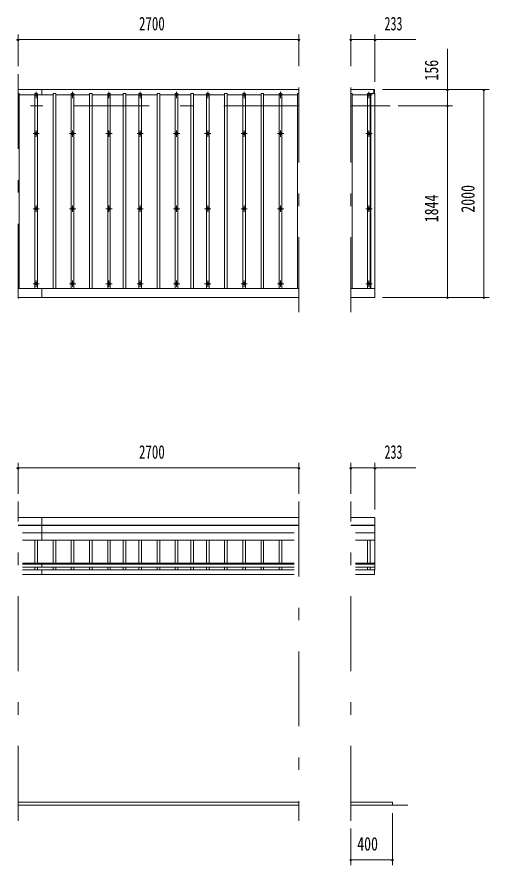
# Model space of a CAD drawing. Units: millimetres, scale not verified. Extents: x -25598 to 25608, y -10130 to 10130.
# Drawn here: x -9679 to -5139, y 1090 to 9246 of the extents above; entities that cross this region are included whole.
import ezdxf
from ezdxf.enums import TextEntityAlignment as Align

# ---------------------------------------------------------------- set-up
doc = ezdxf.new("R2010")
doc.units = ezdxf.units.MM
doc.header["$LTSCALE"] = 60
doc.linetypes.add('USER3', pattern=[24, 12, -5, 2, -5])
for name, color, linetype, lineweight in [('0-2_1-05BOLD', 7, 'Continuous', 18), ('0-3_1-25CENTER', 3, 'USER3', 18), ('0-4_1-45THIN', 4, 'Continuous', 18), ('0-5_1-55DIM', 3, 'Continuous', 18)]:
    doc.layers.add(name, color=color, linetype=linetype, lineweight=lineweight)
doc.styles.add('ＭＳ ゴシック', font='')
doc.styles.get('ＭＳ ゴシック').set_extended_font_data('MS Gothic')

msp = doc.modelspace()

# ---------------------------------------------------------------- linework, layer by layer
at = {"layer": '0-2_1-05BOLD'}
for p, q in [((-9668.98, 8547.63), (-6968.98, 8547.63)), ((-9438.98, 8496.14), (-9438.98, 8547.63)), ((-6245.98, 8511.15), (-6245.98, 8547.63)), ((-9668.99, 6635.07), (-6968.98, 6635.07)), ((-9438.98, 6547.64), (-9438.98, 6635.07)), ((-6468.98, 6635.07), (-6235.98, 6635.07)), ((-6968.98, 6547.64), (-9668.99, 6547.64)), ((-6968.98, 4433.63), (-9668.98, 4433.63)), ((-9438.98, 4215.44), (-9438.98, 4433.63)), ((-6468.98, 4433.63), (-6235.98, 4433.63)), ((-9668.98, 4358.49), (-6968.98, 4358.49)), ((-6968.98, 4354.42), (-9668.98, 4354.42)), ((-6468.98, 4358.49), (-6235.98, 4358.49)), ((-6235.98, 4354.42), (-6468.98, 4354.42)), ((-9624.43, 4284.93), (-7013.53, 4284.93)), ((-6235.98, 4284.93), (-6424.43, 4284.93)), ((-7013.53, 4215.44), (-9624.43, 4215.44)), ((-6424.43, 4215.44), (-6235.98, 4215.44)), ((-9624.43, 3993.82), (-7013.53, 3993.82)), ((-7013.53, 3983.39), (-9624.43, 3983.39)), ((-9624.43, 3953.78), (-7013.53, 3953.78)), ((-7013.53, 3927.45), (-9624.43, 3927.45)), ((-9438.98, 3993.82), (-9438.98, 3953.78)), ((-9438.98, 3927.45), (-9438.98, 3882.46)), ((-6235.98, 3993.82), (-6424.43, 3993.82)), ((-6424.43, 3983.39), (-6235.98, 3983.39)), ((-6235.98, 3953.78), (-6424.43, 3953.78)), ((-6424.43, 3927.45), (-6240.98, 3927.45)), ((-9624.43, 3882.46), (-7013.53, 3882.46)), ((-6968.98, 1694.63), (-9668.98, 1694.63)), ((-9668.98, 1664.63), (-6968.98, 1664.63)), ((-6468.98, 1664.63), (-5918.98, 1664.63))]:
    msp.add_line(p, q, dxfattribs=at)
for points in [[(-6468.98, 8547.63), (-6240.98, 8547.63), (-6240.98, 8511.15)], [(-6235.98, 8511.15), (-6235.98, 6547.64), (-6468.98, 6547.64)], [(-6275.98, 6635.07), (-6275.98, 8511.15), (-6235.98, 8511.15)], [(-6235.98, 4433.63), (-6235.98, 3924.87), (-6240.98, 3924.87)], [(-6240.98, 3927.45), (-6240.98, 3882.46), (-6424.43, 3882.46)], [(-6068.98, 1664.63), (-6068.98, 1694.63), (-6468.98, 1694.63)]]:
    msp.add_lwpolyline(points, dxfattribs=at)
for centre in [(-9493.98, 8124.13), (-9143.98, 8124.13), (-8793.98, 8124.13), (-8493.98, 8124.13), (-8143.98, 8124.13), (-7843.98, 8124.13), (-7493.98, 8124.13), (-7143.98, 8124.13), (-6293.97, 8124.13), (-9493.98, 7402.47), (-9143.98, 7402.47), (-8793.98, 7402.47), (-8493.98, 7402.47), (-8143.98, 7402.47), (-7843.98, 7402.47), (-7493.98, 7402.47), (-7143.98, 7402.47), (-6293.97, 7402.47), (-9493.98, 6680.81), (-9143.98, 6680.81), (-8793.98, 6680.81), (-8493.98, 6680.81), (-8143.98, 6680.81), (-7843.98, 6680.81), (-7493.98, 6680.81), (-7143.98, 6680.81), (-6293.97, 6680.81)]:
    msp.add_circle(centre, 10, dxfattribs=at)
for centre, start, end in [((-9493.98, 8486.18), 46.39838, 133.60162), ((-9493.98, 8507.18), 226.3961, 313.6039), ((-9143.98, 8486.18), 46.39838, 133.60162), ((-9143.98, 8507.18), 226.3961, 313.6039), ((-8793.98, 8486.18), 46.39838, 133.60162), ((-8793.98, 8507.18), 226.3961, 313.6039), ((-8493.98, 8486.18), 46.39838, 133.60162), ((-8493.98, 8507.18), 226.3961, 313.6039), ((-8143.98, 8486.18), 46.39838, 133.60162), ((-8143.98, 8507.18), 226.3961, 313.6039), ((-7843.98, 8486.18), 46.39838, 133.60162), ((-7843.98, 8507.18), 226.3961, 313.6039), ((-7493.98, 8486.18), 46.39838, 133.60162), ((-7493.98, 8507.18), 226.3961, 313.6039), ((-7143.98, 8486.18), 46.39838, 133.60162), ((-7143.98, 8507.18), 226.3961, 313.6039), ((-6293.97, 8486.18), 46.39838, 133.60162), ((-6293.97, 8507.18), 226.3961, 313.6039)]:
    msp.add_arc(centre, 14.5, start, end, dxfattribs=at)
at = {"layer": '0-3_1-25CENTER'}
for p, q in [((-9668.98, 8697.64), (-9668.98, 6407.63)), ((-6968.98, 6407.63), (-6968.98, 8697.63)), ((-6468.98, 6407.63), (-6468.98, 8697.63)), ((-9523.98, 8496.68), (-9463.98, 8496.68)), ((-9493.98, 8466.68), (-9493.98, 8526.68)), ((-9173.98, 8496.68), (-9113.98, 8496.68)), ((-9143.98, 8526.68), (-9143.98, 8466.68)), ((-8823.98, 8496.68), (-8763.98, 8496.68)), ((-8793.98, 8526.68), (-8793.98, 8466.68)), ((-8523.98, 8496.68), (-8463.98, 8496.68)), ((-8493.98, 8526.68), (-8493.98, 8466.68)), ((-8173.98, 8496.68), (-8113.98, 8496.68)), ((-8143.98, 8526.68), (-8143.98, 8466.68)), ((-7873.98, 8496.68), (-7813.98, 8496.68)), ((-7843.98, 8526.68), (-7843.98, 8466.68)), ((-7523.98, 8496.68), (-7463.98, 8496.68)), ((-7493.98, 8526.68), (-7493.98, 8466.68)), ((-7173.98, 8496.68), (-7113.98, 8496.68)), ((-7143.98, 8466.68), (-7143.98, 8526.68)), ((-6263.97, 8496.68), (-6323.98, 8496.68)), ((-6293.97, 8466.68), (-6293.97, 8526.68)), ((-6968.98, 8391.64), (-9668.98, 8391.64)), ((-6468.98, 8391.64), (-6088.98, 8391.64)), ((-9523.98, 8124.13), (-9463.98, 8124.13)), ((-9493.98, 8094.14), (-9493.98, 8154.13)), ((-9173.98, 8124.13), (-9113.98, 8124.13)), ((-9143.98, 8154.13), (-9143.98, 8094.14)), ((-8823.98, 8124.13), (-8763.98, 8124.13)), ((-8793.98, 8154.13), (-8793.98, 8094.14)), ((-8523.98, 8124.13), (-8463.98, 8124.13)), ((-8493.98, 8154.13), (-8493.98, 8094.14)), ((-8173.98, 8124.13), (-8113.98, 8124.13)), ((-8143.98, 8154.13), (-8143.98, 8094.14)), ((-7873.98, 8124.13), (-7813.98, 8124.13)), ((-7843.98, 8154.13), (-7843.98, 8094.14)), ((-7523.98, 8124.13), (-7463.98, 8124.13)), ((-7493.98, 8154.13), (-7493.98, 8094.14)), ((-7173.98, 8124.13), (-7113.98, 8124.13)), ((-7143.98, 8154.13), (-7143.98, 8094.14)), ((-6323.98, 8124.13), (-6263.97, 8124.13)), ((-6293.97, 8154.13), (-6293.97, 8094.14)), ((-9493.98, 7432.47), (-9493.98, 7372.47)), ((-9143.98, 7372.47), (-9143.98, 7432.47)), ((-8793.98, 7432.47), (-8793.98, 7372.47)), ((-8493.98, 7372.47), (-8493.98, 7432.47)), ((-8143.98, 7432.47), (-8143.98, 7372.47)), ((-7843.98, 7372.47), (-7843.98, 7432.47)), ((-7493.98, 7432.47), (-7493.98, 7372.47)), ((-7143.98, 7372.47), (-7143.98, 7432.47)), ((-6293.97, 7372.47), (-6293.97, 7432.47)), ((-9463.98, 7402.47), (-9523.98, 7402.47)), ((-9173.98, 7402.47), (-9113.98, 7402.47)), ((-8763.98, 7402.47), (-8823.98, 7402.47)), ((-8523.98, 7402.47), (-8463.98, 7402.47)), ((-8113.98, 7402.47), (-8173.98, 7402.47)), ((-7813.98, 7402.47), (-7873.98, 7402.47)), ((-7463.98, 7402.47), (-7523.98, 7402.47)), ((-7173.98, 7402.47), (-7113.98, 7402.47)), ((-6263.97, 7402.47), (-6323.98, 7402.47)), ((-9493.98, 6650.81), (-9493.98, 6710.81)), ((-9143.98, 6710.81), (-9143.98, 6650.81)), ((-8793.98, 6650.81), (-8793.98, 6710.81)), ((-8493.98, 6710.81), (-8493.98, 6650.81)), ((-8143.98, 6710.81), (-8143.98, 6650.81)), ((-7843.98, 6710.81), (-7843.98, 6650.81)), ((-7493.98, 6710.81), (-7493.98, 6650.81)), ((-7143.98, 6650.81), (-7143.98, 6710.81)), ((-6293.97, 6710.81), (-6293.97, 6650.81)), ((-9523.98, 6680.81), (-9463.98, 6680.81)), ((-9173.98, 6680.81), (-9113.98, 6680.81)), ((-8823.98, 6680.81), (-8763.98, 6680.81)), ((-8523.98, 6680.81), (-8463.98, 6680.81)), ((-8173.98, 6680.81), (-8113.98, 6680.81)), ((-7873.98, 6680.81), (-7813.98, 6680.81)), ((-7523.98, 6680.81), (-7463.98, 6680.81)), ((-7173.98, 6680.81), (-7113.98, 6680.81)), ((-6263.97, 6680.81), (-6323.98, 6680.81)), ((-9668.98, 1514.63), (-9668.98, 4584.63)), ((-6968.98, 4584.63), (-6968.98, 1514.63)), ((-6468.98, 1514.63), (-6468.98, 4584.63))]:
    msp.add_line(p, q, dxfattribs=at)
at = {"layer": '0-4_1-45THIN'}
for p, q in [((-9656.48, 8496.15), (-9506.48, 8496.15)), ((-9506.48, 6635.07), (-9506.48, 8511.15)), ((-9481.48, 8496.15), (-9331.48, 8496.15)), ((-9331.48, 6635.07), (-9331.48, 8511.15)), ((-9306.48, 8496.15), (-9156.48, 8496.15)), ((-9156.48, 8511.15), (-9156.48, 6635.07)), ((-9131.48, 8496.15), (-8981.48, 8496.15)), ((-8981.48, 6635.07), (-8981.48, 8511.15)), ((-8956.48, 8496.15), (-8806.48, 8496.15)), ((-8806.48, 8511.15), (-8806.48, 6635.07)), ((-8781.48, 8496.15), (-8656.48, 8496.15)), ((-8656.48, 8511.15), (-8656.48, 6635.07)), ((-8631.48, 8496.15), (-8506.48, 8496.15)), ((-8506.48, 8511.15), (-8506.48, 6635.07)), ((-8481.48, 8496.15), (-8331.48, 8496.15)), ((-8331.48, 8511.15), (-8331.48, 6635.07)), ((-8306.48, 8496.15), (-8156.48, 8496.15)), ((-8156.48, 6635.07), (-8156.48, 8511.15)), ((-8131.48, 8496.15), (-8006.48, 8496.15)), ((-8006.48, 6635.07), (-8006.48, 8511.15)), ((-7981.48, 8496.15), (-7856.48, 8496.15)), ((-7856.48, 8511.15), (-7856.48, 6635.07)), ((-7831.48, 8496.15), (-7681.48, 8496.15)), ((-7681.48, 6635.07), (-7681.48, 8511.15)), ((-7656.48, 8496.15), (-7506.48, 8496.15)), ((-7506.48, 8511.15), (-7506.48, 6635.07)), ((-7481.48, 8496.15), (-7331.48, 8496.15)), ((-7331.48, 8511.15), (-7331.48, 6635.07)), ((-7306.48, 8496.15), (-7156.48, 8496.15)), ((-7156.48, 6635.07), (-7156.48, 8511.15)), ((-7131.48, 8496.15), (-6981.48, 8496.15)), ((-6981.47, 8511.15), (-6968.98, 8511.15)), ((-6981.47, 8511.15), (-6981.47, 6635.07)), ((-6456.48, 8496.15), (-6306.48, 8496.15)), ((-6306.48, 8511.15), (-6306.48, 6635.07)), ((-6281.47, 8496.15), (-6275.98, 8496.15)), ((-9506.48, 3993.82), (-9506.48, 4215.44)), ((-9481.48, 4215.44), (-9481.48, 3993.82)), ((-9331.48, 4215.44), (-9331.48, 3993.82)), ((-9306.48, 3993.82), (-9306.48, 4215.44)), ((-9156.48, 3993.82), (-9156.48, 4215.44)), ((-9131.48, 4215.44), (-9131.48, 3993.82)), ((-8981.48, 4215.44), (-8981.48, 3993.82)), ((-8956.48, 3993.82), (-8956.48, 4215.44)), ((-8806.48, 3993.82), (-8806.48, 4215.44)), ((-8781.48, 4215.44), (-8781.48, 3993.82)), ((-8656.48, 4215.44), (-8656.48, 3993.82)), ((-8631.48, 3993.82), (-8631.48, 4215.44)), ((-8506.48, 3993.82), (-8506.48, 4215.44)), ((-8481.48, 4215.44), (-8481.48, 3993.82)), ((-8331.48, 4215.44), (-8331.48, 3993.82)), ((-8306.48, 3993.82), (-8306.48, 4215.44)), ((-8156.48, 3993.82), (-8156.48, 4215.44)), ((-8131.48, 4215.44), (-8131.48, 3993.82)), ((-8006.48, 4215.44), (-8006.48, 3993.82)), ((-7981.48, 3993.82), (-7981.48, 4215.44)), ((-7856.48, 3993.82), (-7856.48, 4215.44)), ((-7831.48, 4215.44), (-7831.48, 3993.82)), ((-7681.48, 4215.44), (-7681.48, 3993.82)), ((-7656.48, 3993.82), (-7656.48, 4215.44)), ((-7506.48, 3993.82), (-7506.48, 4215.44)), ((-7481.48, 4215.44), (-7481.48, 3993.82)), ((-7331.48, 4215.44), (-7331.48, 3993.82)), ((-7306.48, 3993.82), (-7306.48, 4215.44)), ((-7156.48, 3993.82), (-7156.48, 4215.44)), ((-7131.48, 4215.44), (-7131.48, 3993.82)), ((-6306.48, 3993.82), (-6306.48, 4215.44)), ((-6281.48, 4215.44), (-6281.48, 3993.82)), ((-9506.48, 3927.45), (-9506.48, 3953.78)), ((-9481.48, 3953.78), (-9481.48, 3927.45)), ((-9331.48, 3953.78), (-9331.48, 3927.45)), ((-9306.48, 3927.45), (-9306.48, 3953.78)), ((-9156.48, 3927.45), (-9156.48, 3953.78)), ((-9131.48, 3953.78), (-9131.48, 3927.45)), ((-8981.48, 3953.78), (-8981.48, 3927.45)), ((-8956.48, 3927.45), (-8956.48, 3953.78)), ((-8806.48, 3927.45), (-8806.48, 3953.78)), ((-8781.48, 3953.78), (-8781.48, 3927.45)), ((-8656.48, 3953.78), (-8656.48, 3927.45)), ((-8631.48, 3927.45), (-8631.48, 3953.78)), ((-8506.48, 3927.45), (-8506.48, 3953.78)), ((-8481.48, 3953.78), (-8481.48, 3927.45)), ((-8331.48, 3953.78), (-8331.48, 3927.45)), ((-8306.48, 3927.45), (-8306.48, 3953.78)), ((-8156.48, 3927.45), (-8156.48, 3953.78)), ((-8131.48, 3953.78), (-8131.48, 3927.45)), ((-8006.48, 3953.78), (-8006.48, 3927.45)), ((-7981.48, 3927.45), (-7981.48, 3953.78)), ((-7856.48, 3927.45), (-7856.48, 3953.78)), ((-7831.48, 3953.78), (-7831.48, 3927.45)), ((-7681.48, 3953.78), (-7681.48, 3927.45)), ((-7656.48, 3927.45), (-7656.48, 3953.78)), ((-7506.48, 3927.45), (-7506.48, 3953.78)), ((-7481.48, 3953.78), (-7481.48, 3927.45)), ((-7331.48, 3953.78), (-7331.48, 3927.45)), ((-7306.48, 3927.45), (-7306.48, 3953.78)), ((-7156.48, 3927.45), (-7156.48, 3953.78)), ((-7131.48, 3953.78), (-7131.48, 3927.45)), ((-6306.48, 3953.78), (-6306.48, 3927.45)), ((-6281.48, 3927.45), (-6281.48, 3953.78))]:
    msp.add_line(p, q, dxfattribs=at)
for points in [[(-9656.48, 6635.07), (-9656.48, 8511.15), (-9668.98, 8511.15)], [(-9506.48, 8511.15), (-9481.48, 8511.15), (-9481.48, 6635.07)], [(-9331.48, 8511.15), (-9306.48, 8511.15), (-9306.48, 6635.07)], [(-9131.48, 6635.07), (-9131.48, 8511.15), (-9156.48, 8511.15)], [(-8981.48, 8511.15), (-8956.48, 8511.15), (-8956.48, 6635.07)], [(-8781.48, 6635.07), (-8781.48, 8511.15), (-8806.48, 8511.15)], [(-8631.48, 6635.07), (-8631.48, 8511.15), (-8656.48, 8511.15)], [(-8481.48, 6635.07), (-8481.48, 8511.15), (-8506.48, 8511.15)], [(-8306.48, 6635.07), (-8306.48, 8511.15), (-8331.48, 8511.15)], [(-8156.48, 8511.15), (-8131.48, 8511.15), (-8131.48, 6635.07)], [(-8006.48, 8511.15), (-7981.48, 8511.15), (-7981.48, 6635.07)], [(-7831.48, 6635.07), (-7831.48, 8511.15), (-7856.48, 8511.15)], [(-7681.48, 8511.15), (-7656.48, 8511.15), (-7656.48, 6635.07)], [(-7481.48, 6635.07), (-7481.48, 8511.15), (-7506.48, 8511.15)], [(-7306.48, 6635.07), (-7306.48, 8511.15), (-7331.48, 8511.15)], [(-7156.48, 8511.15), (-7131.48, 8511.15), (-7131.48, 6635.07)], [(-6456.48, 6635.07), (-6456.48, 8511.15), (-6468.98, 8511.15)], [(-6281.47, 6635.07), (-6281.47, 8511.15), (-6306.48, 8511.15)]]:
    msp.add_lwpolyline(points, dxfattribs=at)
at = {"layer": '0-5_1-55DIM'}
for p, q in [((-9668.98, 9078.64), (-9668.98, 8772.64)), ((-6968.98, 8772.64), (-6968.98, 9078.64)), ((-6468.98, 8772.64), (-6468.98, 9078.64)), ((-6235.98, 8622.64), (-6235.98, 9078.64)), ((-9658.98, 9028.63), (-9678.98, 9028.63)), ((-9668.98, 9028.63), (-6968.98, 9028.63)), ((-6968.98, 9028.63), (-9668.98, 9028.63)), ((-6958.98, 9028.63), (-6978.98, 9028.63)), ((-6458.98, 9028.63), (-6478.98, 9028.63)), ((-6468.98, 9028.63), (-6235.98, 9028.63)), ((-6468.98, 9028.63), (-5843.48, 9028.63)), ((-6225.98, 9028.63), (-6245.98, 9028.63)), ((-5538.98, 8940.13), (-5538.98, 6547.64)), ((-6163.98, 8547.63), (-5138.98, 8547.63)), ((-5528.98, 8547.63), (-5548.98, 8547.63)), ((-5538.98, 8391.64), (-5538.98, 8547.63)), ((-5178.98, 8547.63), (-5198.98, 8547.63)), ((-5188.98, 6547.64), (-5188.98, 8547.63)), ((-5188.98, 8547.63), (-5188.98, 6547.64)), ((-6013.98, 8391.64), (-5488.98, 8391.64)), ((-5528.98, 8391.64), (-5548.98, 8391.64)), ((-5538.98, 6547.64), (-5538.98, 8391.64)), ((-5138.98, 6547.64), (-6163.98, 6547.64)), ((-5528.98, 6547.63), (-5548.98, 6547.63)), ((-5178.98, 6547.63), (-5198.98, 6547.63)), ((-9658.98, 4908.63), (-9678.98, 4908.63)), ((-9668.98, 4659.63), (-9668.98, 4958.63)), ((-9668.98, 4908.63), (-6968.98, 4908.63)), ((-9668.98, 4908.63), (-6968.98, 4908.63)), ((-6958.98, 4908.63), (-6978.98, 4908.63)), ((-6968.98, 4958.63), (-6968.98, 4659.63)), ((-6458.98, 4908.63), (-6478.98, 4908.63)), ((-6468.98, 4659.63), (-6468.98, 4958.63)), ((-6468.98, 4908.63), (-6235.98, 4908.63)), ((-6468.98, 4908.63), (-5843.48, 4908.63)), ((-6225.98, 4908.63), (-6245.98, 4908.63)), ((-6235.98, 4958.63), (-6235.98, 4509.63)), ((-6068.98, 1589.63), (-6068.98, 1089.63)), ((-6468.98, 1089.63), (-6468.98, 1439.63)), ((-6458.98, 1139.63), (-6478.98, 1139.63)), ((-6468.98, 1139.63), (-6068.98, 1139.63)), ((-6068.98, 1139.63), (-6468.98, 1139.63)), ((-6058.98, 1139.63), (-6078.98, 1139.63))]:
    msp.add_line(p, q, dxfattribs=at)
for centre in [(-9668.98, 9028.63), (-6968.98, 9028.63), (-6468.98, 9028.63), (-6235.98, 9028.63), (-5538.98, 8547.63), (-5188.98, 8547.63), (-5538.98, 8391.64), (-5538.98, 6547.63), (-5188.98, 6547.63), (-9668.98, 4908.63), (-6968.98, 4908.63), (-6468.98, 4908.63), (-6235.98, 4908.63), (-6468.98, 1139.63), (-6068.98, 1139.63)]:
    msp.add_arc(centre, 10, 180, 0, dxfattribs=at)

# ---------------------------------------------------------------- texts
at = {"layer": '0-5_1-55DIM', "color": 7, "style": 'ＭＳ ゴシック'}
for s, width, p in [('2700', 0.7, (-8505.58, 9078.63)), ('233', 0.65, (-6144.15, 9078.63)), ('2700', 0.7, (-8505.58, 4958.63)), ('233', 0.65, (-6144.15, 4958.63)), ('400', 0.75, (-6406.6, 1189.63))]:
    msp.add_text(s, height=130.2, dxfattribs=dict(at, width=width)).set_placement(p, align=Align.BOTTOM_LEFT)
at = {"layer": '0-5_1-55DIM', "color": 7, "style": 'ＭＳ ゴシック', "width": 0.75}
for s, p in [('156', (-5588.98, 8634.99)), ('2000', (-5238.98, 7364.6)), ('1844', (-5588.98, 7272.08))]:
    msp.add_text(s, height=130.2, rotation=90, dxfattribs=at).set_placement(p, align=Align.BOTTOM_LEFT)

doc.saveas('drawing.dxf')
